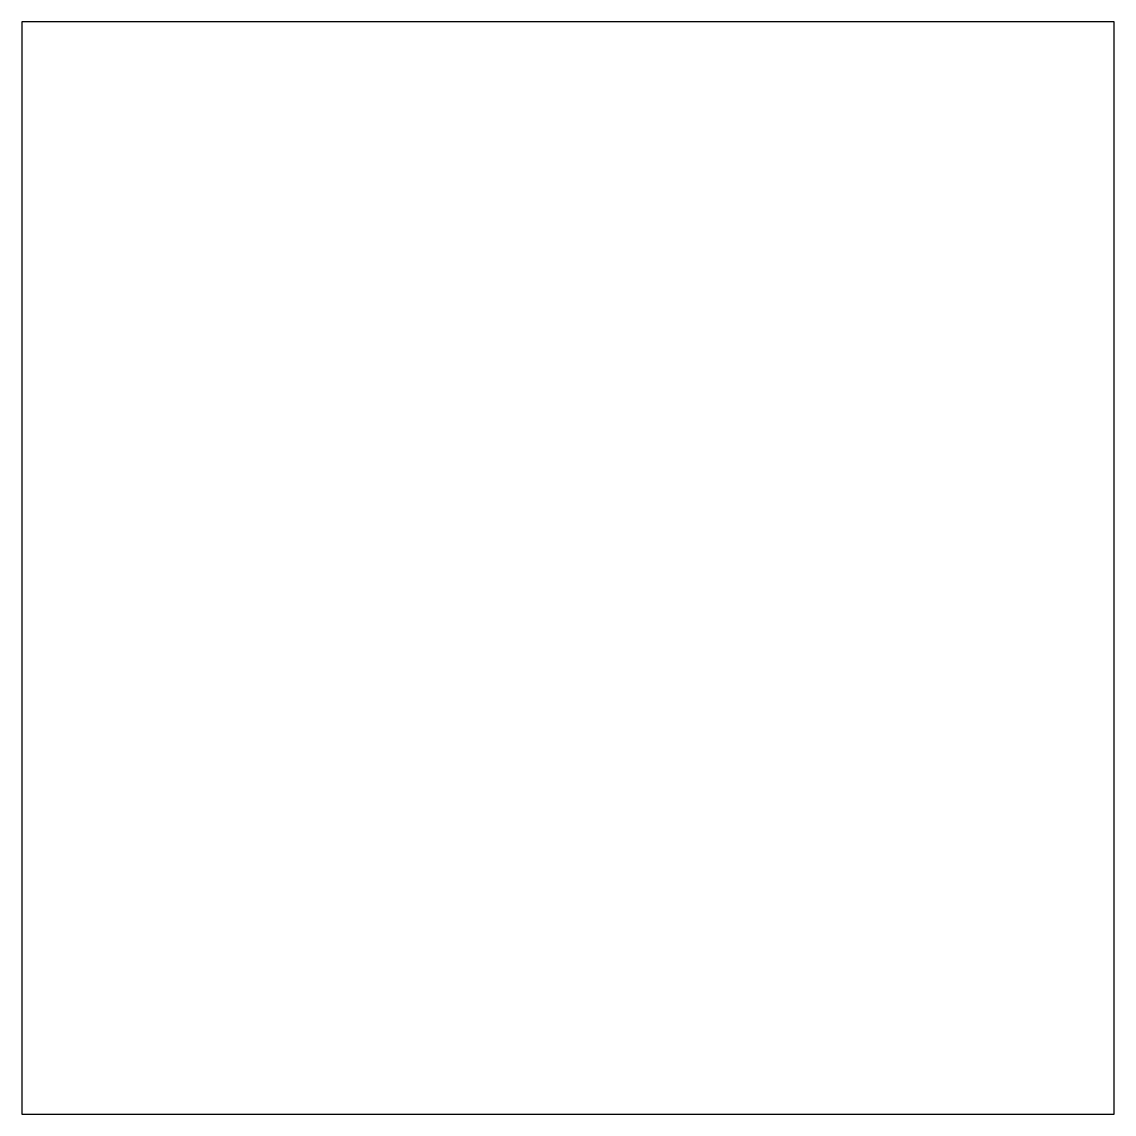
# Model space of a CAD drawing. Header units: inches. Extents: x 0 to 3, y 0 to 3.
import ezdxf

# ---------------------------------------------------------------- set-up
doc = ezdxf.new("R2010")
doc.units = ezdxf.units.IN

msp = doc.modelspace()

# ---------------------------------------------------------------- linework, layer by layer
msp.add_lwpolyline([(0, 0), (3, 0), (3, 3), (0, 3)], close=True)

doc.saveas('drawing.dxf')
